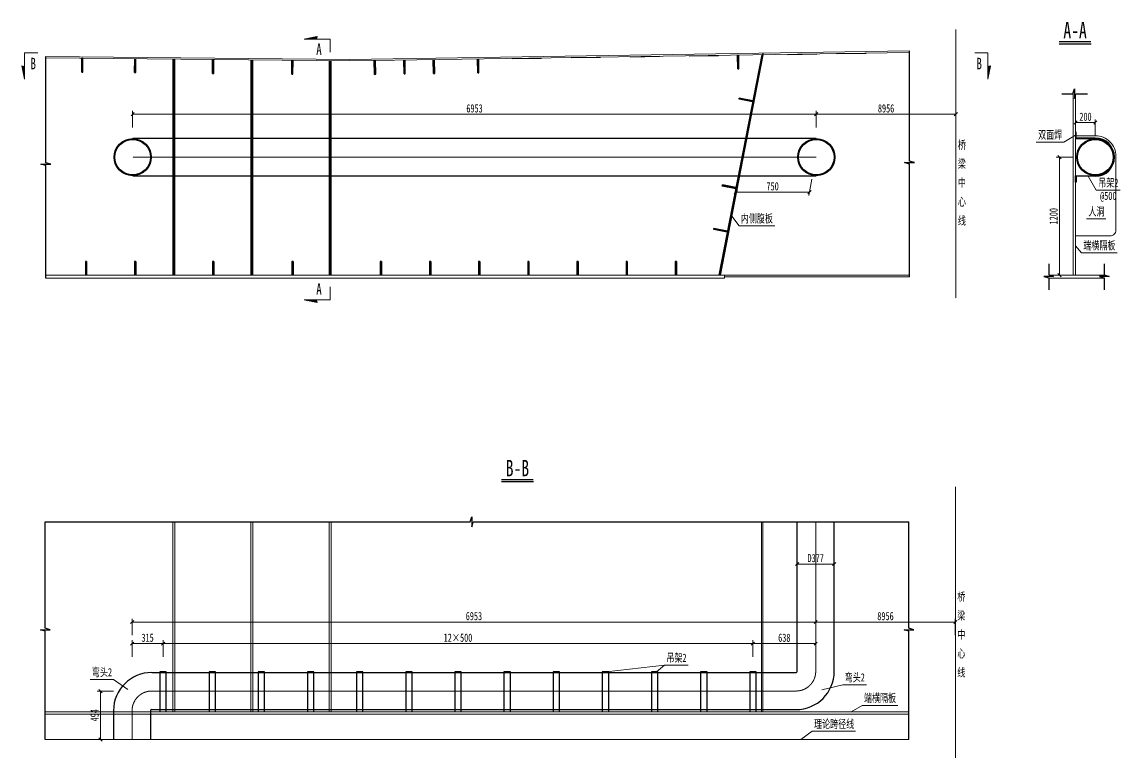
# Model space of a CAD drawing. Header units: millimetres. Extents: x 44523 to 62193, y -26655 to -567.
# Drawn here: x 51025 to 62193, y -12838 to -5353 of the extents above; entities that cross this region are included whole.
import ezdxf
from ezdxf.enums import TextEntityAlignment as Align

# ---------------------------------------------------------------- set-up
doc = ezdxf.new("R2010")
doc.units = ezdxf.units.MM
doc.linetypes.add('CENTER2', pattern=[28.575, 19.05, -3.175, 3.175, -3.175])
doc.layers.get('Defpoints').update_dxf_attribs({"color": 8})
for name, color, linetype, lineweight in [('Dim', 4, 'Continuous', 15), ('中心线', 2, 'CENTER2', 15), ('文字', 7, 'Continuous', 15), ('标注线及字体', 2, 'Continuous', 15), ('细实线', 4, 'Continuous', 15), ('钢板粗线', 1, 'Continuous', 25), ('钢板细线', 6, 'Continuous', 15)]:
    doc.layers.add(name, color=color, linetype=linetype, lineweight=lineweight)
doc.styles.add('111', font='', dxfattribs={"width": 0.7})
doc.styles.add('BM_Dim', font='', dxfattribs={"width": 0.85})
doc.styles.get('111').set_extended_font_data('仿宋_GB2312')
doc.styles.get('BM_Dim').set_extended_font_data('仿宋_GB2312')
doc.dimstyles.new('200', dxfattribs={"dimscale": 0, "dimtxt": 2.5, "dimasz": 1, "dimexe": 1, "dimexo": 1, "dimgap": 0.6, "dimtad": 1, "dimdec": 0, "dimdsep": 46, "dimtxsty": '111', "dimblk": 'OBLIQUE', "dimcen": 0, "dimclrd": 4, "dimclre": 4, "dimclrt": 4, "dimadec": 1, "dimazin": 2, "dimtfac": 1, "dimtdec": 0, "dimtix": 1, "dimtmove": 2, "dimatfit": 3, "dimfxl": 4, "dimfxlon": 1, "dimtolj": 1, "dimlwd": -1, "dimlwe": -1, "dimarcsym": 0})

# ---------------------------------------------------------------- blocks, each defined once
blk = doc.blocks.new('_Oblique')
at = {"color": 0, "linetype": 'ByBlock', "lineweight": -2}
blk.add_line((-0.5, -0.5), (0.5, 0.5), dxfattribs=at)
blk = doc.blocks.new('*D116')
at = {"layer": 'Defpoints', "color": 0}
for p in [(60518, -11455), (59098, -11826), (60518, -11826)]:
    blk.add_point(p, dxfattribs=at)
at = {"layer": '细实线', "color": 4}
for p, q in [((59098, -11588), (59098, -11422)), ((59098, -11455), (60518, -11455)), ((60518, -11588), (60518, -11422))]:
    blk.add_line(p, q, dxfattribs=at)
at = {"layer": '细实线', "color": 4, "xscale": 33.33333333333334, "yscale": 33.33333333333334, "zscale": 33.33333333333334, "rotation": 180}
blk.add_blockref('_Oblique', (59098, -11455), dxfattribs=at)
at = {"layer": '细实线', "color": 4, "xscale": 33.33333333333334, "yscale": 33.33333333333334, "zscale": 33.33333333333334}
blk.add_blockref('_Oblique', (60518, -11455), dxfattribs=at)
at = {"layer": '细实线', "color": 4, "insert": (59808, -11395), "char_height": 83.3, "attachment_point": 5, "style": '111'}
blk.add_mtext('\\A1;8956', dxfattribs=at)
blk = doc.blocks.new('*D117')
at = {"layer": 'Defpoints', "color": 0}
for p in [(52145, -11455), (59098, -11826), (52145, -12465)]:
    blk.add_point(p, dxfattribs=at)
at = {"layer": '细实线', "color": 4}
for p, q in [((52145, -11588), (52145, -11422)), ((59098, -11455), (52145, -11455)), ((59098, -11588), (59098, -11422))]:
    blk.add_line(p, q, dxfattribs=at)
at = {"layer": '细实线', "color": 4, "xscale": 33.33333333333334, "yscale": 33.33333333333334, "zscale": 33.33333333333334, "rotation": 180}
blk.add_blockref('_Oblique', (52145, -11455), dxfattribs=at)
at = {"layer": '细实线', "color": 4, "xscale": 33.33333333333334, "yscale": 33.33333333333334, "zscale": 33.33333333333334}
blk.add_blockref('_Oblique', (59098, -11455), dxfattribs=at)
at = {"layer": '细实线', "color": 4, "insert": (55622, -11395), "char_height": 83.3, "attachment_point": 5, "style": '111'}
blk.add_mtext('\\A1;6953', dxfattribs=at)
blk = doc.blocks.new('*D118')
at = {"layer": 'Defpoints', "color": 0}
for p in [(60524, -6291), (59104, -6967), (60524, -6967)]:
    blk.add_point(p, dxfattribs=at)
at = {"layer": '细实线', "color": 4}
for p, q in [((59104, -6425), (59104, -6258)), ((59104, -6291), (60524, -6291)), ((60524, -6425), (60524, -6258))]:
    blk.add_line(p, q, dxfattribs=at)
at = {"layer": '细实线', "color": 4, "xscale": 33.33333333333334, "yscale": 33.33333333333334, "zscale": 33.33333333333334, "rotation": 180}
blk.add_blockref('_Oblique', (59104, -6291), dxfattribs=at)
at = {"layer": '细实线', "color": 4, "xscale": 33.33333333333334, "yscale": 33.33333333333334, "zscale": 33.33333333333334}
blk.add_blockref('_Oblique', (60524, -6291), dxfattribs=at)
at = {"layer": '细实线', "color": 4, "insert": (59814, -6232), "char_height": 83.3, "attachment_point": 5, "style": '111'}
blk.add_mtext('\\A1;8956', dxfattribs=at)
blk = doc.blocks.new('*D119')
at = {"layer": 'Defpoints', "color": 0}
for p in [(52151, -6291), (52151, -6728), (59104, -6728)]:
    blk.add_point(p, dxfattribs=at)
at = {"layer": '细实线', "color": 4}
for p, q in [((52151, -6425), (52151, -6258)), ((59104, -6291), (52151, -6291)), ((59104, -6425), (59104, -6258))]:
    blk.add_line(p, q, dxfattribs=at)
at = {"layer": '细实线', "color": 4, "xscale": 33.33333333333334, "yscale": 33.33333333333334, "zscale": 33.33333333333334, "rotation": 180}
blk.add_blockref('_Oblique', (52151, -6291), dxfattribs=at)
at = {"layer": '细实线', "color": 4, "xscale": 33.33333333333334, "yscale": 33.33333333333334, "zscale": 33.33333333333334}
blk.add_blockref('_Oblique', (59104, -6291), dxfattribs=at)
at = {"layer": '细实线', "color": 4, "insert": (55628, -6232), "char_height": 83.3, "attachment_point": 5, "style": '111'}
blk.add_mtext('\\A1;6953', dxfattribs=at)
blk = doc.blocks.new('*D120')
at = {"layer": 'Defpoints', "color": 0}
for p in [(58354, -6728), (59104, -6728), (58285, -7084)]:
    blk.add_point(p, dxfattribs=at)
at = {"layer": '细实线', "color": 4}
for p, q in [((58310, -6953), (58279, -7117)), ((59060, -6953), (59029, -7117)), ((59035, -7084), (58285, -7084))]:
    blk.add_line(p, q, dxfattribs=at)
at = {"layer": '细实线', "color": 4, "xscale": 33.33333333333334, "yscale": 33.33333333333334, "zscale": 33.33333333333334, "rotation": 180}
blk.add_blockref('_Oblique', (58285, -7084), dxfattribs=at)
at = {"layer": '细实线', "color": 4, "xscale": 33.33333333333334, "yscale": 33.33333333333334, "zscale": 33.33333333333334}
blk.add_blockref('_Oblique', (59035, -7084), dxfattribs=at)
at = {"layer": '细实线', "color": 4, "insert": (58660, -7024), "char_height": 83.3, "attachment_point": 5, "style": '111'}
blk.add_mtext('\\A1;750', dxfattribs=at)
blk = doc.blocks.new('剖面箭头')
at = {"ltscale": 10}
h = blk.add_hatch(dxfattribs=at)
h.set_pattern_fill('ANSI31', color=2, style=0)
h.set_pattern_definition([(45, (-182.99888, -777.8594), (-0.088388348, 0.088388348), [])])
h.paths.add_polyline_path([(6, -3), (3.15, -3), (3, -3.6)])
at = {"color": 3, "ltscale": 10}
blk.add_line((0, 0), (0, -3), dxfattribs=at)
at = {"color": 2, "ltscale": 10}
for p, q in [((0, -3), (6, -3)), ((6, -3), (3, -3.6)), ((3, -3.6), (3.15, -3))]:
    blk.add_line(p, q, dxfattribs=at)
blk = doc.blocks.new('*D121')
at = {"layer": 'Defpoints', "color": 0}
for p in [(61577, -6728), (61942, -6728), (61881, -7928)]:
    blk.add_point(p, dxfattribs=at)
at = {"layer": '细实线', "color": 4}
for p, q in [((61711, -6728), (61544, -6728)), ((61577, -7928), (61577, -6728)), ((61711, -7928), (61544, -7928))]:
    blk.add_line(p, q, dxfattribs=at)
at = {"layer": '细实线', "color": 4, "xscale": 33.33333333333334, "yscale": 33.33333333333334, "zscale": 33.33333333333334}
for p, rotation in [((61577, -6728), 90), ((61577, -7928), 270)]:
    blk.add_blockref('_Oblique', p, dxfattribs=dict(at, rotation=rotation))
at = {"layer": '细实线', "color": 4, "insert": (61518, -7328), "char_height": 83.3, "attachment_point": 5, "rotation": 90, "style": '111'}
blk.add_mtext('\\A1;1200', dxfattribs=at)
blk = doc.blocks.new('*D122')
at = {"layer": 'Defpoints', "color": 0}
for p in [(61742, -6376), (61742, -6728), (61942, -6728)]:
    blk.add_point(p, dxfattribs=at)
at = {"layer": '细实线', "color": 4}
for p, q in [((61742, -6510), (61742, -6343)), ((61942, -6510), (61942, -6343)), ((61942, -6376), (61742, -6376))]:
    blk.add_line(p, q, dxfattribs=at)
at = {"layer": '细实线', "color": 4, "xscale": 33.33333333333334, "yscale": 33.33333333333334, "zscale": 33.33333333333334, "rotation": 180}
blk.add_blockref('_Oblique', (61742, -6376), dxfattribs=at)
at = {"layer": '细实线', "color": 4, "xscale": 33.33333333333334, "yscale": 33.33333333333334, "zscale": 33.33333333333334}
blk.add_blockref('_Oblique', (61942, -6376), dxfattribs=at)
at = {"layer": '细实线', "color": 4, "insert": (61842, -6317), "char_height": 83.3, "attachment_point": 5, "style": '111'}
blk.add_mtext('\\A1;200', dxfattribs=at)
blk = doc.blocks.new('*D123')
at = {"layer": 'Defpoints', "color": 0}
for p in [(58460, -11675), (59098, -11826), (58460, -11962)]:
    blk.add_point(p, dxfattribs=at)
at = {"layer": '细实线', "color": 4}
for p, q in [((58460, -11808), (58460, -11641)), ((59098, -11675), (58460, -11675)), ((59098, -11793), (59098, -11641))]:
    blk.add_line(p, q, dxfattribs=at)
at = {"layer": '细实线', "color": 4, "xscale": 33.33333333333334, "yscale": 33.33333333333334, "zscale": 33.33333333333334, "rotation": 180}
blk.add_blockref('_Oblique', (58460, -11675), dxfattribs=at)
at = {"layer": '细实线', "color": 4, "xscale": 33.33333333333334, "yscale": 33.33333333333334, "zscale": 33.33333333333334}
blk.add_blockref('_Oblique', (59098, -11675), dxfattribs=at)
at = {"layer": '细实线', "color": 4, "insert": (58779, -11615), "char_height": 83.3, "attachment_point": 5, "style": '111'}
blk.add_mtext('\\A1;638', dxfattribs=at)
blk = doc.blocks.new('*D124')
at = {"layer": 'Defpoints', "color": 0}
for p in [(52460, -11675), (52460, -11962), (58460, -11962)]:
    blk.add_point(p, dxfattribs=at)
at = {"layer": '细实线', "color": 4}
for p, q in [((52460, -11808), (52460, -11641)), ((58460, -11675), (52460, -11675)), ((58460, -11808), (58460, -11641))]:
    blk.add_line(p, q, dxfattribs=at)
at = {"layer": '细实线', "color": 4, "xscale": 33.33333333333334, "yscale": 33.33333333333334, "zscale": 33.33333333333334, "rotation": 180}
blk.add_blockref('_Oblique', (52460, -11675), dxfattribs=at)
at = {"layer": '细实线', "color": 4, "xscale": 33.33333333333334, "yscale": 33.33333333333334, "zscale": 33.33333333333334}
blk.add_blockref('_Oblique', (58460, -11675), dxfattribs=at)
at = {"layer": '细实线', "color": 4, "insert": (55460, -11615), "char_height": 83.3, "attachment_point": 5, "style": '111'}
blk.add_mtext('\\A1;12×500', dxfattribs=at)
blk = doc.blocks.new('*D125')
at = {"layer": 'Defpoints', "color": 0}
for p in [(52145, -11675), (52460, -11962), (52145, -12459)]:
    blk.add_point(p, dxfattribs=at)
at = {"layer": '细实线', "color": 4}
for p, q in [((52145, -11808), (52145, -11641)), ((52460, -11675), (52145, -11675)), ((52460, -11808), (52460, -11641))]:
    blk.add_line(p, q, dxfattribs=at)
at = {"layer": '细实线', "color": 4, "xscale": 33.33333333333334, "yscale": 33.33333333333334, "zscale": 33.33333333333334, "rotation": 180}
blk.add_blockref('_Oblique', (52145, -11675), dxfattribs=at)
at = {"layer": '细实线', "color": 4, "xscale": 33.33333333333334, "yscale": 33.33333333333334, "zscale": 33.33333333333334}
blk.add_blockref('_Oblique', (52460, -11675), dxfattribs=at)
at = {"layer": '细实线', "color": 4, "insert": (52303, -11615), "char_height": 83.3, "attachment_point": 5, "style": '111'}
blk.add_mtext('\\A1;315', dxfattribs=at)
blk = doc.blocks.new('*D126')
at = {"layer": 'Defpoints', "color": 0}
for p in [(59287, -10865), (58910, -10959), (59287, -10959)]:
    blk.add_point(p, dxfattribs=at)
at = {"layer": '细实线', "color": 4}
for p, q in [((58910, -10926), (58910, -10831)), ((59287, -10926), (59287, -10831)), ((58910, -10865), (59287, -10865))]:
    blk.add_line(p, q, dxfattribs=at)
at = {"layer": '细实线', "color": 4, "xscale": 33.33333333333334, "yscale": 33.33333333333334, "zscale": 33.33333333333334, "rotation": 180}
blk.add_blockref('_Oblique', (58910, -10865), dxfattribs=at)
at = {"layer": '细实线', "color": 4, "xscale": 33.33333333333334, "yscale": 33.33333333333334, "zscale": 33.33333333333334}
blk.add_blockref('_Oblique', (59287, -10865), dxfattribs=at)
at = {"layer": '细实线', "color": 4, "insert": (59098, -10805), "char_height": 83.3, "attachment_point": 5, "style": '111'}
blk.add_mtext('\\A1;D377', dxfattribs=at)
blk = doc.blocks.new('*D127')
at = {"layer": 'Defpoints', "color": 0}
for p in [(52760, -12157), (51824, -12650), (52760, -12650)]:
    blk.add_point(p, dxfattribs=at)
at = {"layer": '细实线', "color": 4}
for p, q in [((51957, -12157), (51791, -12157)), ((51824, -12157), (51824, -12650)), ((51957, -12650), (51791, -12650))]:
    blk.add_line(p, q, dxfattribs=at)
at = {"layer": '细实线', "color": 4, "xscale": 33.33333333333334, "yscale": 33.33333333333334, "zscale": 33.33333333333334}
for p, rotation in [((51824, -12157), 90), ((51824, -12650), 270)]:
    blk.add_blockref('_Oblique', p, dxfattribs=dict(at, rotation=rotation))
at = {"layer": '细实线', "color": 4, "insert": (51764, -12403), "char_height": 83.3, "attachment_point": 5, "rotation": 90, "style": '111'}
blk.add_mtext('\\A1;494', dxfattribs=at)

msp = doc.modelspace()

# ---------------------------------------------------------------- linework, layer by layer
at = {"color": 4}
for p, q in [((61572.7, -5573.6), (61899.5, -5573.6)), ((55900.9, -10027), (56227.7, -10027))]:
    msp.add_line(p, q, dxfattribs=at)
at = {"color": 8}
for p, q in [((51268.6, -6763.8), (51268.6, -5702.3)), ((51268.6, -6813.8), (51218.6, -6798.8)), ((51218.6, -6798.8), (51318.6, -6798.8)), ((51268.6, -6783.8), (51268.6, -6763.8)), ((51318.6, -6798.8), (51268.6, -6783.8)), ((51268.6, -7959.7), (51268.6, -6813.8))]:
    msp.add_line(p, q, dxfattribs=at)
at = {"color": 6, "const_width": 12}
for points in [[(61572.7, -5553.6), (61899.5, -5553.6)], [(55900.9, -10007), (56227.7, -10007)]]:
    msp.add_lwpolyline(points, dxfattribs=at)
at = {"color": 4}
for points in [[(60052.4, -7943.5), (60052.4, -6797.6), (60002.4, -6782.6), (60102.4, -6782.6), (60052.4, -6767.6), (60052.4, -6747.6), (60052.4, -5647.6)], [(61601, -6082.2), (61713.6, -6082.2), (61728.6, -6032.2), (61728.6, -6132.2), (61743.6, -6082.2), (61763.6, -6082.2), (61864.1, -6082.2)], [(61467.9, -7812.9), (61467.9, -7925.5), (61517.9, -7940.5), (61417.9, -7940.5), (61467.9, -7955.5), (61467.9, -7975.5), (61467.9, -8076)], [(62033.6, -7812.9), (62033.6, -7925.5), (62083.6, -7940.5), (61983.6, -7940.5), (62033.6, -7955.5), (62033.6, -7975.5), (62033.6, -8076)], [(51262.5, -10436.2), (55584.5, -10436.2), (55599.5, -10386.2), (55599.5, -10486.2), (55614.5, -10436.2), (55634.5, -10436.2), (60046.2, -10436.2)], [(51262.5, -12650.1), (51262.5, -11547.8), (51212.5, -11532.8), (51312.5, -11532.8), (51262.5, -11517.8), (51262.5, -11497.8), (51262.5, -10436.2)], [(60046.2, -12650.1), (60046.2, -11547.8), (59996.2, -11532.8), (60096.2, -11532.8), (60046.2, -11517.8), (60046.2, -11497.8), (60046.2, -10436.2)]]:
    msp.add_lwpolyline(points, dxfattribs=at)
at = {"layer": 'Defpoints', "color": 8}
for p, q in [((57809.9, -5697.5), (58109.8, -5693)), ((58559.8, -5670.2), (58121, -7927.7)), ((58311.9, -5830), (58309.8, -5690)), ((58809.9, -5682.5), (59109.8, -5678)), ((59309.9, -5675), (59609.8, -5670.5)), ((51638.4, -5862), (51639.8, -5722)), ((52176.8, -5867.4), (52178.2, -5727.4)), ((52568.5, -7927.7), (52568.5, -5731.3)), ((52969.3, -5875.3), (52970.7, -5735.3)), ((53363.9, -7927.7), (53363.9, -5739.2)), ((53775.3, -5883.4), (53776.7, -5743.4)), ((54159.3, -7927.7), (54159.3, -5747.2)), ((54617.1, -5885.3), (54615, -5745.3)), ((54917.1, -5880.8), (54915, -5740.8)), ((55217.1, -5876.3), (55215, -5736.3)), ((55667.1, -5869.5), (55665, -5729.5)), ((56010, -5724.5), (56309.9, -5720)), ((56610, -5715.5), (56909.9, -5711)), ((57209.9, -5706.5), (57509.9, -5702)), ((58457.6, -6159.5), (58320.2, -6132.7)), ((58457.6, -6159.5), (58320.2, -6132.7)), ((58285.9, -7042.9), (58148.5, -7016.2)), ((58285.9, -7042.9), (58148.5, -7016.2)), ((58200, -7484.6), (58062.6, -7457.9)), ((58200, -7484.6), (58062.6, -7457.9)), ((51676, -7787.7), (51676, -7927.7)), ((52176, -7787.7), (52176, -7927.7)), ((52970.7, -7787.7), (52970.7, -7927.7)), ((53776.7, -7787.7), (53776.7, -7927.7)), ((54676, -7787.7), (54676, -7927.7)), ((55176, -7787.7), (55176, -7927.7)), ((55676, -7787.7), (55676, -7927.7)), ((56176, -7787.7), (56176, -7927.7)), ((56676, -7787.7), (56676, -7927.7)), ((57176, -7787.7), (57176, -7927.7)), ((57676, -7787.7), (57676, -7927.7))]:
    msp.add_line(p, q, dxfattribs=at)
at = {"layer": '中心线', "ltscale": 0.3}
for p, q in [((60524.5, -5427.8), (60524.5, -8162.2)), ((59104.3, -6727.7), (52151.2, -6727.7)), ((60518.3, -10080.1), (60518.3, -12838.1)), ((59098.2, -11956.6), (59098.2, -10436.2)), ((52345.1, -12156.6), (58898.2, -12156.6)), ((52145.1, -12356.6), (52145.1, -12650.1)), ((51262.5, -12650.1), (60046.2, -12650.1))]:
    msp.add_line(p, q, dxfattribs=at)
for centre, start, end in [((58898.2, -11956.6), 270, 0), ((52345.1, -12356.6), 90, 180)]:
    msp.add_arc(centre, 200, start, end, dxfattribs=at)
at = {"layer": '细实线', "color": 8}
for p, q in [((61718.1, -6067), (61718.1, -7927.7)), ((61742.1, -6087), (61742.1, -7927.7)), ((61475.3, -7927.7), (62041, -7927.7)), ((61467.9, -7959.7), (62033.6, -7959.7))]:
    msp.add_line(p, q, dxfattribs=at)
at = {"layer": '细实线'}
for p, q in [((61744.5, -6477.1), (61739.8, -6477.1)), ((61341.6, -6574.6), (61621.3, -6574.6)), ((61621.3, -6574.6), (61739.8, -6503.2)), ((61744.5, -6479.5), (61739.8, -6479.5)), ((61744.5, -6481.9), (61739.8, -6481.9)), ((61744.5, -6484.3), (61739.8, -6484.3)), ((61744.5, -6486.6), (61739.8, -6486.6)), ((61744.5, -6489), (61739.8, -6489)), ((61744.5, -6491.4), (61739.8, -6491.4)), ((61744.5, -6493.8), (61739.8, -6493.8)), ((61744.5, -6496.1), (61739.8, -6496.1)), ((61744.5, -6498.5), (61739.8, -6498.5)), ((61744.5, -6500.9), (61739.8, -6500.9)), ((61744.5, -6503.2), (61739.8, -6503.2)), ((61744.5, -6505.6), (61739.8, -6505.6)), ((61744.5, -6508), (61739.8, -6508)), ((61744.5, -6510.4), (61739.8, -6510.4)), ((61744.5, -6512.7), (61739.8, -6512.7)), ((61744.5, -6515.1), (61739.8, -6515.1)), ((61744.5, -6517.5), (61739.8, -6517.5)), ((61744.5, -6519.9), (61739.8, -6519.9)), ((61744.5, -6522.2), (61739.8, -6522.2)), ((61744.5, -6524.6), (61739.8, -6524.6)), ((61744.5, -6527), (61739.8, -6527)), ((61744.5, -6529.3), (61739.8, -6529.3)), ((61744.5, -6531.7), (61739.8, -6531.7)), ((61744.5, -6534.1), (61739.8, -6534.1)), ((61744.5, -6921.3), (61739.8, -6921.3)), ((61744.5, -6923.7), (61739.8, -6923.7)), ((61951.9, -7063.1), (61870.9, -6922.2)), ((61744.5, -6926.1), (61739.8, -6926.1)), ((61744.5, -6928.5), (61739.8, -6928.5)), ((61744.5, -6930.8), (61739.8, -6930.8)), ((61744.5, -6933.2), (61739.8, -6933.2)), ((61744.5, -6935.6), (61739.8, -6935.6)), ((61744.5, -6938), (61739.8, -6938)), ((61744.5, -6940.3), (61739.8, -6940.3)), ((61744.5, -6942.7), (61739.8, -6942.7)), ((61744.5, -6945.1), (61739.8, -6945.1)), ((61744.5, -6947.4), (61739.8, -6947.4)), ((61744.5, -6949.8), (61739.8, -6949.8)), ((61744.5, -6952.2), (61739.8, -6952.2)), ((61744.5, -6954.6), (61739.8, -6954.6)), ((61744.5, -6956.9), (61739.8, -6956.9)), ((61744.5, -6959.3), (61739.8, -6959.3)), ((61744.5, -6961.7), (61739.8, -6961.7)), ((61744.5, -6964.1), (61739.8, -6964.1)), ((61744.5, -6966.4), (61739.8, -6966.4)), ((61744.5, -6968.8), (61739.8, -6968.8)), ((61744.5, -6971.2), (61739.8, -6971.2)), ((61744.5, -6973.5), (61739.8, -6973.5)), ((61744.5, -6975.9), (61739.8, -6975.9)), ((61744.5, -6978.3), (61739.8, -6978.3)), ((61951.9, -7063.1), (62193.5, -7063.1)), ((58318.8, -7425.7), (58244.7, -7328)), ((61852.4, -7355.4), (62048.9, -7355.4)), ((58318.8, -7425.7), (58681.5, -7425.7)), ((61802.3, -7700.2), (61742.1, -7628.2)), ((61802.3, -7700.2), (62165, -7700.2)), ((57559.6, -11894.5), (56967.9, -11962.1)), ((57559.6, -11894.5), (57478.6, -11962.1)), ((57559.6, -11894.5), (57801.2, -11894.5)), ((51718.7, -12039.9), (51956.9, -12039.9)), ((51956.9, -12039.9), (52102.7, -12140.8)), ((59375.3, -12092.2), (59159.2, -12144.5)), ((59375.3, -12092.2), (59613.5, -12092.2)), ((59571.4, -12302.3), (59457.2, -12368.1)), ((59571.4, -12302.3), (59934.1, -12302.3)), ((59063.6, -12565.7), (58945.4, -12650.1)), ((59063.6, -12565.7), (59503.2, -12565.7))]:
    msp.add_line(p, q, dxfattribs=at)
at = {"layer": '细实线', "color": 8, "elevation": 0}
msp.add_lwpolyline([(61742.1, -7529.2), (62092.1, -7529.2, 0.4142136), (62152.1, -7469.2), (62152.1, -6719.2, 0.4142136), (61942.1, -6509.2), (61742.1, -6509.2)], format="xyb", dxfattribs=at)
at = {"layer": '钢板粗线', "color": 8}
for p, q in [((58303.8, -5690.1), (58315.8, -5689.9)), ((58305.9, -5830), (58303.8, -5690.1)), ((58317.9, -5829.9), (58315.8, -5689.9)), ((51632.4, -5861.9), (51633.8, -5721.9)), ((51633.8, -5721.9), (51645.8, -5722)), ((51644.4, -5862), (51645.8, -5722)), ((52170.8, -5867.3), (52172.2, -5727.3)), ((52172.2, -5727.3), (52184.2, -5727.4)), ((52182.8, -5867.4), (52184.2, -5727.4)), ((52963.3, -5875.2), (52964.7, -5735.2)), ((52964.7, -5735.2), (52976.7, -5735.4)), ((52975.3, -5875.4), (52976.7, -5735.4)), ((53769.3, -5883.3), (53770.7, -5743.3)), ((53770.7, -5743.3), (53782.7, -5743.4)), ((53781.3, -5883.4), (53782.7, -5743.4)), ((54609, -5745.4), (54621, -5745.2)), ((54611.1, -5885.4), (54609, -5745.4)), ((54623.1, -5885.2), (54621, -5745.2)), ((54909, -5740.9), (54921, -5740.7)), ((54911.1, -5880.9), (54909, -5740.9)), ((54923.1, -5880.7), (54921, -5740.7)), ((55209, -5736.4), (55221, -5736.2)), ((55211.1, -5876.4), (55209, -5736.4)), ((55223.1, -5876.2), (55221, -5736.2)), ((55659, -5729.6), (55671, -5729.5)), ((55661.1, -5869.6), (55659, -5729.6)), ((55673.1, -5869.4), (55671, -5729.5)), ((51632.4, -5861.9), (51644.4, -5862)), ((52170.8, -5867.3), (52182.8, -5867.4)), ((52963.3, -5875.2), (52975.3, -5875.4)), ((53769.3, -5883.3), (53781.3, -5883.4)), ((54611.1, -5885.4), (54623.1, -5885.2)), ((54911.1, -5880.9), (54923.1, -5880.7)), ((55211.1, -5876.4), (55223.1, -5876.2)), ((55661.1, -5869.6), (55673.1, -5869.4)), ((58305.9, -5830), (58317.9, -5829.9)), ((58319, -6138.6), (58321.3, -6126.8)), ((58319, -6138.6), (58321.3, -6126.8)), ((58456.5, -6165.3), (58319, -6138.6)), ((58456.5, -6165.3), (58319, -6138.6)), ((58458.8, -6153.6), (58321.3, -6126.8)), ((58458.8, -6153.6), (58321.3, -6126.8)), ((58456.5, -6165.3), (58458.8, -6153.6)), ((58456.5, -6165.3), (58458.8, -6153.6)), ((58147.3, -7022.1), (58149.6, -7010.3)), ((58147.3, -7022.1), (58149.6, -7010.3)), ((58284.7, -7048.8), (58147.3, -7022.1)), ((58284.7, -7048.8), (58147.3, -7022.1)), ((58287, -7037), (58149.6, -7010.3)), ((58287, -7037), (58149.6, -7010.3)), ((58284.7, -7048.8), (58287, -7037)), ((58284.7, -7048.8), (58287, -7037)), ((58061.5, -7463.8), (58063.7, -7452)), ((58061.5, -7463.8), (58063.7, -7452)), ((58198.9, -7490.5), (58061.5, -7463.8)), ((58198.9, -7490.5), (58061.5, -7463.8)), ((58201.2, -7478.8), (58063.7, -7452)), ((58201.2, -7478.8), (58063.7, -7452)), ((58198.9, -7490.5), (58201.2, -7478.8)), ((58198.9, -7490.5), (58201.2, -7478.8)), ((51670, -7787.7), (51670, -7927.7)), ((51682, -7787.7), (51670, -7787.7)), ((51682, -7787.7), (51682, -7927.7)), ((52170, -7787.7), (52170, -7927.7)), ((52182, -7787.7), (52170, -7787.7)), ((52182, -7787.7), (52182, -7927.7)), ((52964.7, -7787.7), (52964.7, -7927.7)), ((52976.7, -7787.7), (52964.7, -7787.7)), ((52976.7, -7787.7), (52976.7, -7927.7)), ((53770.7, -7787.7), (53770.7, -7927.7)), ((53782.7, -7787.7), (53770.7, -7787.7)), ((53782.7, -7787.7), (53782.7, -7927.7)), ((54670, -7787.7), (54670, -7927.7)), ((54682, -7787.7), (54670, -7787.7)), ((54682, -7787.7), (54682, -7927.7)), ((55170, -7787.7), (55170, -7927.7)), ((55182, -7787.7), (55170, -7787.7)), ((55182, -7787.7), (55182, -7927.7)), ((55670, -7787.7), (55670, -7927.7)), ((55682, -7787.7), (55670, -7787.7)), ((55682, -7787.7), (55682, -7927.7)), ((56170, -7787.7), (56170, -7927.7)), ((56182, -7787.7), (56170, -7787.7)), ((56182, -7787.7), (56182, -7927.7)), ((56670, -7787.7), (56670, -7927.7)), ((56682, -7787.7), (56670, -7787.7)), ((56682, -7787.7), (56682, -7927.7)), ((57170, -7787.7), (57170, -7927.7)), ((57182, -7787.7), (57170, -7787.7)), ((57182, -7787.7), (57182, -7927.7)), ((57670, -7787.7), (57670, -7927.7)), ((57682, -7787.7), (57670, -7787.7)), ((57682, -7787.7), (57682, -7927.7)), ((51682, -7927.7), (51670, -7927.7)), ((52182, -7927.7), (52170, -7927.7)), ((52976.7, -7927.7), (52964.7, -7927.7)), ((53782.7, -7927.7), (53770.7, -7927.7)), ((54682, -7927.7), (54670, -7927.7)), ((55182, -7927.7), (55170, -7927.7)), ((55682, -7927.7), (55670, -7927.7)), ((56182, -7927.7), (56170, -7927.7)), ((56682, -7927.7), (56670, -7927.7)), ((57182, -7927.7), (57170, -7927.7)), ((57682, -7927.7), (57670, -7927.7))]:
    msp.add_line(p, q, dxfattribs=at)
at = {"layer": '钢板粗线'}
for p, q in [((59104.3, -6539.2), (52151.2, -6539.2)), ((52151.2, -6916.2), (59104.3, -6916.2)), ((58909.7, -11956.6), (58909.7, -10436.2)), ((59286.7, -11956.6), (59286.7, -10436.2)), ((52345.1, -11968.1), (58898.2, -11968.1)), ((51956.6, -12356.6), (51956.6, -12650.1)), ((52333.6, -12356.6), (52333.6, -12650.1)), ((52345.1, -12345.1), (58898.2, -12345.1))]:
    msp.add_line(p, q, dxfattribs=at)
at = {"layer": '钢板粗线', "color": 5, "elevation": 0}
for points in [[(61942.1, -6533.2), (61748.1, -6533.2), (61748.1, -6473.2), (61742.1, -6473.2), (61742.1, -6539.2), (61942.1, -6539.2)], [(61942.1, -6922.2), (61748.1, -6922.2), (61748.1, -6982.2), (61742.1, -6982.2), (61742.1, -6916.2), (61942.1, -6916.2)]]:
    msp.add_lwpolyline(points, dxfattribs=at)
at = {"layer": '钢板粗线', "color": 5}
for points in [[(52492.8, -12368.1), (52492.8, -11962.1), (52427.8, -11962.1), (52427.8, -12368.1)], [(52992.8, -12368.1), (52992.8, -11962.1), (52927.8, -11962.1), (52927.8, -12368.1)], [(53492.8, -12368.1), (53492.8, -11962.1), (53427.8, -11962.1), (53427.8, -12368.1)], [(53992.8, -12368.1), (53992.8, -11962.1), (53927.8, -11962.1), (53927.8, -12368.1)], [(54492.8, -12368.1), (54492.8, -11962.1), (54427.8, -11962.1), (54427.8, -12368.1)], [(54992.8, -12368.1), (54992.8, -11962.1), (54927.8, -11962.1), (54927.8, -12368.1)], [(55492.8, -12368.1), (55492.8, -11962.1), (55427.8, -11962.1), (55427.8, -12368.1)], [(55992.8, -12368.1), (55992.8, -11962.1), (55927.8, -11962.1), (55927.8, -12368.1)], [(56492.8, -12368.1), (56492.8, -11962.1), (56427.8, -11962.1), (56427.8, -12368.1)], [(56992.8, -12368.1), (56992.8, -11962.1), (56927.8, -11962.1), (56927.8, -12368.1)], [(57492.8, -12368.1), (57492.8, -11962.1), (57427.8, -11962.1), (57427.8, -12368.1)], [(57992.8, -12368.1), (57992.8, -11962.1), (57927.8, -11962.1), (57927.8, -12368.1)], [(58492.8, -12368.1), (58492.8, -11962.1), (58427.8, -11962.1), (58427.8, -12368.1)]]:
    msp.add_lwpolyline(points, dxfattribs=at)
at = {"layer": '钢板粗线'}
for centre, radius in [((52151.2, -6727.7), 188.5), ((52151.2, -6727.7), 180.5), ((59104.3, -6727.7), 188.5), ((59104.3, -6727.7), 180.5), ((61942.1, -6727.7), 188.5), ((61942.1, -6727.7), 180.5)]:
    msp.add_circle(centre, radius, dxfattribs=at)
at = {"layer": '钢板粗线', "color": 5}
msp.add_arc((61942.1, -6727.7), 194.5, 270, 90, dxfattribs=at)
at = {"layer": '钢板粗线'}
for centre, radius, start, end in [((52345.1, -12356.6), 388.5, 90, 180), ((58898.2, -11956.6), 11.5, 270, 0), ((58898.2, -11956.6), 388.5, 270, 0), ((52345.1, -12356.6), 11.5, 90, 180)]:
    msp.add_arc(centre, radius, start, end, dxfattribs=at)
at = {"layer": '钢板细线', "color": 8}
for p, q in [((54359.8, -5733.2), (60052.4, -5647.8)), ((54359.9, -5749.2), (60052.4, -5663.8)), ((58549.6, -5686.4), (58113.9, -7927.7)), ((58563.9, -5686.2), (58128.2, -7927.7)), ((51268.6, -5702.3), (54359.8, -5733.2)), ((51268.6, -5718.3), (54359.9, -5749.2)), ((52558.5, -7927.7), (52558.5, -5731.2)), ((52578.5, -7927.7), (52578.5, -5731.4)), ((53353.9, -7927.7), (53353.9, -5739.1)), ((53373.9, -7927.7), (53373.9, -5739.3)), ((54149.3, -7927.7), (54149.3, -5747.1)), ((54169.3, -7927.7), (54169.3, -5747.3)), ((58171, -7927.7), (51268.6, -7927.7)), ((58171, -7927.7), (58171, -7959.7)), ((58171, -7927.7), (60052.4, -7927.7)), ((58171, -7959.7), (51268.6, -7959.7)), ((58171, -7943.7), (60052.4, -7943.7)), ((52558.5, -12368.1), (52558.5, -10436.2)), ((52578.5, -12368.1), (52578.5, -10436.2)), ((53353.9, -12368.1), (53353.9, -10436.2)), ((53373.9, -12368.1), (53373.9, -10436.2)), ((54149.3, -12368.1), (54149.3, -10436.2)), ((54169.3, -12368.1), (54169.3, -10436.2)), ((58546.7, -10436.2), (58546.7, -12368.1)), ((58560.7, -10436.2), (58560.7, -12368.1)), ((51262.5, -12368.1), (60046.2, -12368.1)), ((51262.5, -12392.1), (60046.2, -12392.1))]:
    msp.add_line(p, q, dxfattribs=at)

# ---------------------------------------------------------------- block references
at = {"layer": 'Dim', "yscale": 44.44444444444444, "zscale": 44.44444444444444}
for p, xscale, rotation in [((54160.7, -5660.4), 44.44444444444444, 179.999999999998), ((51185.1, -5666.5), 44.44444444444444, 269.999999999998), ((60716, -5666.5), -44.44444444444444, 90.00000000000209)]:
    msp.add_blockref('剖面箭头', p, dxfattribs=dict(at, xscale=xscale, rotation=rotation))
at = {"layer": 'Dim', "xscale": -44.44444444444444, "yscale": 44.44444444444444, "zscale": 44.44444444444444}
msp.add_blockref('剖面箭头', (54160.7, -8045.8), dxfattribs=at)

# ---------------------------------------------------------------- texts
at = {"layer": '文字', "style": 'BM_Dim', "width": 0.7}
for s, p in [('A', (54045.9, -5688.2)), ('B', (51139.7, -5834)), ('B', (60761.3, -5834)), ('A', (54045.9, -8126.5))]:
    msp.add_text(s, height=116.7, dxfattribs=at).set_placement(p, align=Align.CENTER)
for s, height, p in [('双面焊', 83.33, (61482.9, -6566.9)), ('桥', 83.3, (60585.2, -6670)), ('梁', 83.3, (60585.2, -6862.6)), ('中', 83.3, (60585.2, -7055.2)), ('吊架2', 83.33, (62074.1, -7054)), ('心', 83.3, (60585.2, -7247.8)), ('@500', 83.33, (62074.1, -7187.5)), ('人洞', 83.33, (61953.6, -7347.7)), ('内侧腹板', 83.33, (58499.5, -7418.1)), ('线', 83.3, (60585.2, -7440.3)), ('端横隔板', 83.33, (61983, -7692.5)), ('桥', 83.3, (60579.1, -11264.3)), ('梁', 83.3, (60579.1, -11456.9)), ('中', 83.3, (60579.1, -11649.5)), ('心', 83.3, (60579.1, -11842)), ('吊架2', 83.33, (57681.8, -11885.4)), ('弯头2', 83.33, (51838.9, -12032.2)), ('线', 83.3, (60579.1, -12034.6)), ('弯头2', 83.33, (59495.5, -12084.6)), ('端横隔板', 83.33, (59752.1, -12294.6)), ('理论跨径线', 83.33, (59285.6, -12558.1))]:
    msp.add_text(s, height=height, dxfattribs=at).set_placement(p, align=Align.BOTTOM_CENTER)
at = {"layer": '标注线及字体', "color": 0, "style": '111', "width": 0.7}
for s, p in [('A-A', (61736.1, -5436.1)), ('B-B', (56064.3, -9889.6))]:
    msp.add_text(s, height=166.67, dxfattribs=at).set_placement(p, align=Align.MIDDLE)

# ---------------------------------------------------------------- dimensions: what is measured, and where the dimension line sits
at = {"layer": '细实线'}
for base, p1, p2, picture, middle in [((52151.2, -6291.3), (59104.3, -6727.7), (52151.2, -6727.7), '*D119', (55627.7, -6231.6)), ((61742.1, -6376.3), (61942.1, -6727.7), (61742.1, -6727.7), '*D122', (61842.1, -6316.7)), ((58285, -7084.1), (59104.3, -6727.7), (58354.3, -6727.7), '*D120', (58660, -7024.5)), ((52145.1, -11455.1), (59098.2, -11825.9), (52145.1, -12465.4), '*D117', (55621.6, -11395.5)), ((52145.1, -11674.6), (52460.3, -11962.1), (52145.1, -12459.2), '*D125', (52302.7, -11614.9)), ((58460.3, -11674.6), (59098.2, -11825.9), (58460.3, -11962.1), '*D123', (58779.2, -11614.9))]:
    dim = msp.add_linear_dim(base=base, p1=p1, p2=p2, dimstyle='200', override={"dimscale": 33.333333, "dimblk": 'Oblique'}, dxfattribs=at)
    dim.commit()
    dim.dimension.update_dxf_attribs({"geometry": picture, "text_midpoint": middle})
for base, p1, p2, text, picture, middle in [((60524.5, -6291.3), (59104.3, -6967.5), (60524.5, -6967.5), '8956', '*D118', (59814.4, -6231.6)), ((59286.7, -10864.6), (58909.7, -10959.4), (59286.7, -10959.4), 'D<>', '*D126', (59098.2, -10805)), ((60518.3, -11455.1), (59098.2, -11825.9), (60518.3, -11825.9), '8956', '*D116', (59808.2, -11395.5)), ((52460.3, -11674.6), (58460.3, -11962.1), (52460.3, -11962.1), '12×500', '*D124', (55460.3, -11614.9))]:
    dim = msp.add_linear_dim(base=base, p1=p1, p2=p2, text=text, dimstyle='200', override={"dimscale": 33.333333, "dimtxsty": '111', "dimblk": 'Oblique'}, dxfattribs=at)
    dim.commit()
    dim.dimension.update_dxf_attribs({"geometry": picture, "text_midpoint": middle})
for base, p1, p2, picture, middle in [((61577.3, -6727.7), (61880.9, -7927.7), (61942.1, -6727.7), '*D121', (61517.6, -7327.7)), ((51823.8473207, -12650.0857366), (52759.9360986, -12156.5857366), (52759.9360986, -12650.0857366), '*D127', (51764.2076811, -12403.3357366))]:
    dim = msp.add_linear_dim(base=base, p1=p1, p2=p2, angle=90, dimstyle='200', override={"dimscale": 33.333333, "dimblk": 'Oblique'}, dxfattribs=at)
    dim.commit()
    dim.dimension.update_dxf_attribs({"geometry": picture, "text_midpoint": middle})

doc.saveas('drawing.dxf')
